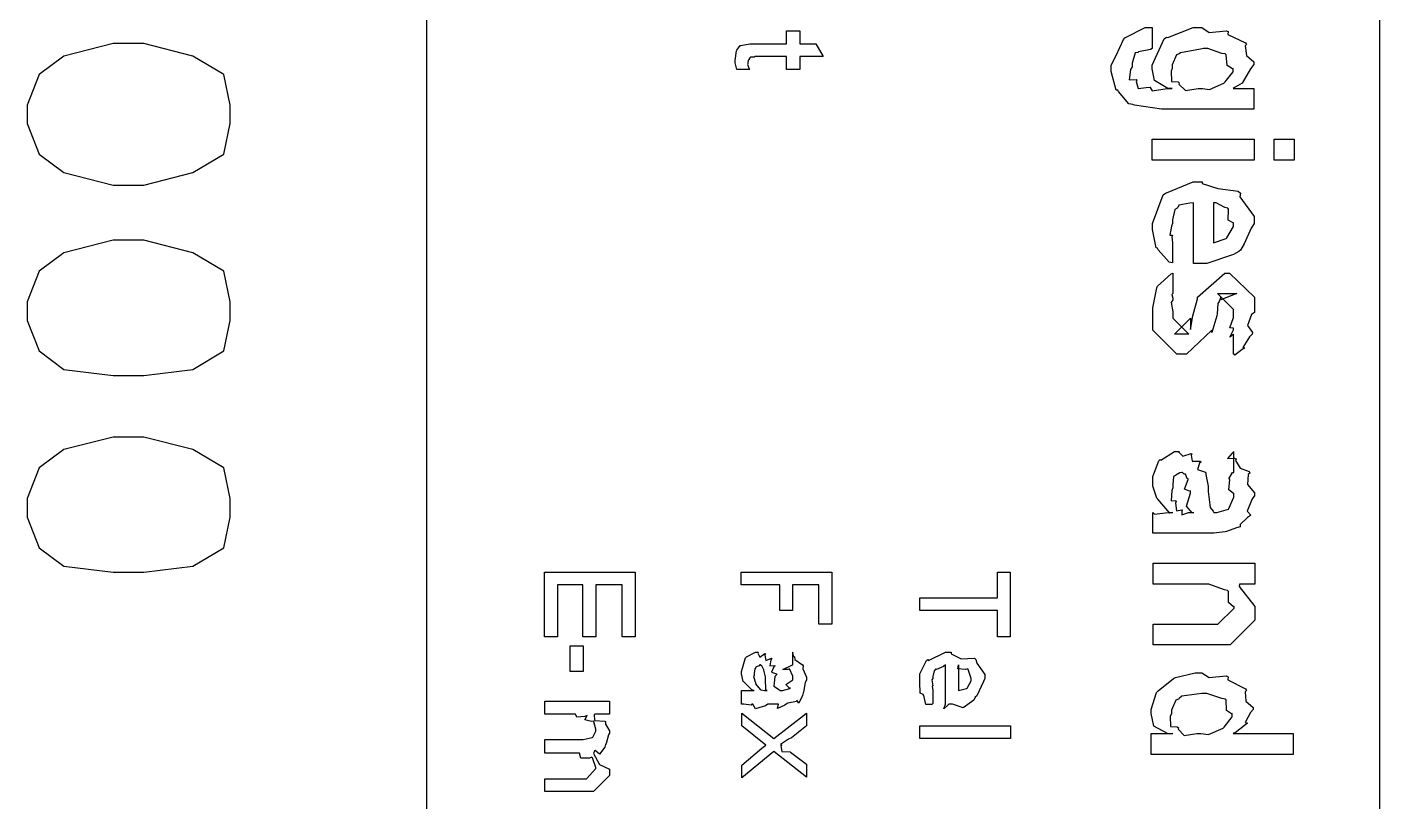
# Model space of a CAD drawing. Extents: x 0.2 to 11.6, y 0.3 to 16.2.
# Drawn here: x 1.5117 to 1.8783, y 1.2477 to 1.4578 of the extents above; entities that cross this region are included whole.
import ezdxf

# ---------------------------------------------------------------- set-up
doc = ezdxf.new("R2010")
doc.units = 0
doc.header["$MEASUREMENT"] = 0

msp = doc.modelspace()

# ---------------------------------------------------------------- linework, layer by layer
at = {"color": 0}
for p, q in [((1.62001, 0.531685), (1.62001, 4.18001)), ((1.87831, 0.513346), (1.87831, 4.18001)), ((1.71744, 1.45329), (1.71744, 1.45676)), ((1.71744, 1.45676), (1.72114, 1.45676)), ((1.72114, 1.45676), (1.72114, 1.45329)), ((1.80919, 1.45486), (1.81472, 1.45768)), ((1.81472, 1.45768), (1.81657, 1.45768)), ((1.81657, 1.45768), (1.81657, 1.45204)), ((1.81657, 1.45768), (1.81657, 1.45768)), ((1.82081, 1.45503), (1.82769, 1.45768)), ((1.82769, 1.45768), (1.83003, 1.45768)), ((1.83003, 1.45768), (1.83003, 1.45768)), ((1.83003, 1.45768), (1.83203, 1.45638)), ((1.83203, 1.45638), (1.83664, 1.45682)), ((1.83664, 1.45682), (1.83718, 1.4566)), ((1.83718, 1.4566), (1.83712, 1.45578)), ((1.83712, 1.45578), (1.84185, 1.4535)), ((1.535, 1.45335), (1.52165, 1.44997)), ((1.54335, 1.45335), (1.535, 1.45335)), ((1.55664, 1.44997), (1.54335, 1.45335)), ((1.70399, 1.45156), (1.70497, 1.45281)), ((1.70497, 1.45281), (1.70508, 1.45285)), ((1.70508, 1.45285), (1.70751, 1.45329)), ((1.70508, 1.45285), (1.70508, 1.45285)), ((1.70751, 1.45329), (1.70833, 1.45329)), ((1.70833, 1.45329), (1.71744, 1.45329)), ((1.72114, 1.45329), (1.72547, 1.45329)), ((1.72547, 1.45329), (1.72743, 1.44982)), ((1.80686, 1.45014), (1.80881, 1.45443)), ((1.80881, 1.45443), (1.80919, 1.45486)), ((1.80919, 1.45486), (1.80919, 1.45486)), ((1.81657, 1.45204), (1.81614, 1.45176)), ((1.81657, 1.44749), (1.81982, 1.45464)), ((1.81982, 1.45464), (1.82047, 1.45508)), ((1.82047, 1.45508), (1.82081, 1.45503)), ((1.83046, 1.45204), (1.82969, 1.45182)), ((1.83171, 1.45204), (1.83046, 1.45204)), ((1.83046, 1.45204), (1.83046, 1.45204)), ((1.8355, 1.45068), (1.83171, 1.45204)), ((1.84218, 1.45313), (1.84179, 1.45275)), ((1.84179, 1.45275), (1.84218, 1.45014)), ((1.84185, 1.4535), (1.84218, 1.45313)), ((1.52165, 1.44997), (1.51497, 1.44499)), ((1.565, 1.44499), (1.55664, 1.44997)), ((1.70356, 1.44874), (1.70389, 1.45139)), ((1.70356, 1.44814), (1.70356, 1.44874)), ((1.70356, 1.44874), (1.70356, 1.44874)), ((1.70389, 1.45139), (1.70399, 1.45156)), ((1.70399, 1.45156), (1.70399, 1.45156)), ((1.70708, 1.44874), (1.70703, 1.44808)), ((1.70725, 1.44894), (1.70708, 1.44874)), ((1.70757, 1.44943), (1.70725, 1.44906)), ((1.70725, 1.44906), (1.70725, 1.44894)), ((1.70768, 1.4496), (1.70757, 1.44943)), ((1.70774, 1.44965), (1.70768, 1.4496)), ((1.70876, 1.44965), (1.70774, 1.44965)), ((1.70899, 1.44982), (1.70876, 1.44965)), ((1.71744, 1.44982), (1.70899, 1.44982)), ((1.71744, 1.44635), (1.71744, 1.44982)), ((1.72743, 1.44982), (1.72114, 1.44982)), ((1.72114, 1.44982), (1.72114, 1.44635)), ((1.8055, 1.44749), (1.80686, 1.45014)), ((1.81201, 1.45079), (1.81114, 1.44803)), ((1.81267, 1.45096), (1.81201, 1.45079)), ((1.81287, 1.45111), (1.81267, 1.45096)), ((1.81614, 1.45176), (1.81287, 1.45111)), ((1.82319, 1.45025), (1.822, 1.44754)), ((1.82394, 1.45053), (1.82319, 1.45025)), ((1.82428, 1.45079), (1.82394, 1.45053)), ((1.82969, 1.45182), (1.82428, 1.45079)), ((1.83632, 1.45053), (1.8355, 1.45068)), ((1.83664, 1.45031), (1.83632, 1.45053)), ((1.83692, 1.44743), (1.83664, 1.45031)), ((1.84218, 1.45014), (1.84412, 1.44835)), ((1.84412, 1.44835), (1.84412, 1.44769)), ((1.51497, 1.44499), (1.51167, 1.43668)), ((1.56668, 1.43668), (1.565, 1.44499)), ((1.70399, 1.44635), (1.70356, 1.44814)), ((1.70746, 1.44635), (1.70399, 1.44635)), ((1.70399, 1.44635), (1.70399, 1.44635)), ((1.70703, 1.44786), (1.70687, 1.44764)), ((1.70687, 1.44764), (1.70736, 1.4465)), ((1.70703, 1.44808), (1.70703, 1.44786)), ((1.70736, 1.4465), (1.70746, 1.44635)), ((1.70746, 1.44635), (1.70746, 1.44635)), ((1.72114, 1.44635), (1.71744, 1.44635)), ((1.8055, 1.44581), (1.8055, 1.44749)), ((1.8055, 1.44749), (1.8055, 1.44749)), ((1.80681, 1.44075), (1.8055, 1.44581)), ((1.81071, 1.44629), (1.81039, 1.44353)), ((1.81114, 1.44704), (1.81071, 1.44629)), ((1.81114, 1.44803), (1.81114, 1.44704)), ((1.81657, 1.44646), (1.81657, 1.44749)), ((1.81657, 1.44749), (1.81657, 1.44749)), ((1.81722, 1.44336), (1.81657, 1.44646)), ((1.822, 1.44661), (1.82172, 1.44586)), ((1.82172, 1.44586), (1.82178, 1.44308)), ((1.822, 1.44754), (1.822, 1.44661)), ((1.83632, 1.44293), (1.83849, 1.44569)), ((1.83832, 1.4465), (1.83692, 1.44743)), ((1.83849, 1.44661), (1.83832, 1.4465)), ((1.83849, 1.44569), (1.83849, 1.44661)), ((1.84326, 1.4465), (1.84099, 1.4426)), ((1.84412, 1.44769), (1.84326, 1.4465)), ((1.81039, 1.44353), (1.81222, 1.44358)), ((1.81222, 1.44358), (1.81244, 1.44336)), ((1.81244, 1.44336), (1.81222, 1.44303)), ((1.81222, 1.44303), (1.81278, 1.44114)), ((1.81278, 1.44114), (1.81569, 1.44151)), ((1.81569, 1.44151), (1.81614, 1.4414)), ((1.81614, 1.4414), (1.81608, 1.4414)), ((1.81608, 1.4414), (1.81657, 1.44049)), ((1.81657, 1.44049), (1.82064, 1.44119)), ((1.82081, 1.44119), (1.81722, 1.44336)), ((1.82064, 1.44119), (1.822, 1.44119)), ((1.822, 1.44119), (1.82081, 1.44119)), ((1.82178, 1.44308), (1.82362, 1.44297)), ((1.82362, 1.44297), (1.82394, 1.44271)), ((1.82394, 1.44271), (1.82383, 1.44237)), ((1.82383, 1.44237), (1.82563, 1.44065)), ((1.82563, 1.44065), (1.82904, 1.44119)), ((1.82904, 1.44119), (1.83024, 1.44119)), ((1.83024, 1.44119), (1.83024, 1.44119)), ((1.83024, 1.44119), (1.83208, 1.44092)), ((1.83208, 1.44092), (1.83599, 1.44265)), ((1.83599, 1.44265), (1.83632, 1.44293)), ((1.83632, 1.44293), (1.83632, 1.44293)), ((1.83908, 1.44151), (1.83849, 1.44119)), ((1.83849, 1.44119), (1.84412, 1.44119)), ((1.84099, 1.4426), (1.83908, 1.44151)), ((1.84412, 1.44119), (1.84412, 1.43554)), ((1.80724, 1.44075), (1.80681, 1.44075)), ((1.80746, 1.44032), (1.80724, 1.44075)), ((1.81022, 1.43696), (1.80746, 1.44032)), ((1.51167, 1.43668), (1.51167, 1.43164)), ((1.56668, 1.43164), (1.56668, 1.43668)), ((1.56668, 1.43668), (1.56668, 1.43668)), ((1.81136, 1.43685), (1.81022, 1.43696)), ((1.81179, 1.43664), (1.81136, 1.43685)), ((1.81907, 1.43554), (1.81179, 1.43664)), ((1.82047, 1.43554), (1.81907, 1.43554)), ((1.84412, 1.43554), (1.82047, 1.43554)), ((1.51167, 1.43164), (1.51497, 1.42333)), ((1.565, 1.42333), (1.56668, 1.43164)), ((1.81662, 1.4274), (1.84418, 1.4274)), ((1.81662, 1.42176), (1.81662, 1.4274)), ((1.81662, 1.4274), (1.81662, 1.4274)), ((1.84418, 1.4274), (1.84418, 1.42176)), ((1.84961, 1.4274), (1.85504, 1.4274)), ((1.84961, 1.42176), (1.84961, 1.4274)), ((1.84961, 1.4274), (1.84961, 1.4274)), ((1.85504, 1.4274), (1.85503, 1.42176)), ((1.51497, 1.42333), (1.52165, 1.41835)), ((1.55664, 1.41835), (1.565, 1.42333)), ((1.84418, 1.42176), (1.81662, 1.42176)), ((1.85503, 1.42176), (1.84961, 1.42176)), ((1.52165, 1.41835), (1.535, 1.41499)), ((1.54335, 1.41499), (1.55664, 1.41835)), ((1.82047, 1.41287), (1.82769, 1.41585)), ((1.82769, 1.41585), (1.83014, 1.41585)), ((1.83014, 1.41585), (1.83014, 1.41542)), ((1.83014, 1.41542), (1.83436, 1.41407)), ((1.535, 1.41499), (1.54335, 1.41499)), ((1.81668, 1.40457), (1.81956, 1.41233)), ((1.81956, 1.41233), (1.82015, 1.41282)), ((1.82015, 1.41282), (1.82047, 1.41287)), ((1.83436, 1.41407), (1.8399, 1.41336)), ((1.8399, 1.41336), (1.84056, 1.41282)), ((1.84056, 1.41282), (1.84033, 1.41183)), ((1.84033, 1.41183), (1.84424, 1.40642)), ((1.82269, 1.40836), (1.8221, 1.40554)), ((1.8234, 1.40869), (1.82269, 1.40836)), ((1.82351, 1.40886), (1.8234, 1.40869)), ((1.82383, 1.4095), (1.82351, 1.40886)), ((1.82676, 1.4101), (1.82383, 1.4095)), ((1.82775, 1.41021), (1.82676, 1.4101)), ((1.82775, 1.39372), (1.82775, 1.41021)), ((1.83317, 1.41021), (1.83317, 1.39936)), ((1.83393, 1.41021), (1.83317, 1.41021)), ((1.83317, 1.41021), (1.83317, 1.41021)), ((1.83626, 1.40886), (1.83393, 1.41021)), ((1.83708, 1.40869), (1.83626, 1.40886)), ((1.83729, 1.40842), (1.83708, 1.40869)), ((1.83718, 1.40549), (1.83729, 1.40842)), ((1.81668, 1.40294), (1.81668, 1.40457)), ((1.81668, 1.40457), (1.81668, 1.40457)), ((1.8221, 1.40457), (1.82183, 1.40386)), ((1.8221, 1.40554), (1.8221, 1.40457)), ((1.83849, 1.40474), (1.83718, 1.40549)), ((1.8386, 1.40478), (1.83849, 1.40474)), ((1.8386, 1.40375), (1.8386, 1.40478)), ((1.84424, 1.40457), (1.84338, 1.40332)), ((1.84424, 1.40642), (1.84424, 1.40457)), ((1.81765, 1.39794), (1.81668, 1.40294)), ((1.82183, 1.40386), (1.8214, 1.40142)), ((1.8214, 1.40142), (1.8221, 1.40136)), ((1.8221, 1.40132), (1.82189, 1.40093)), ((1.82189, 1.40093), (1.8221, 1.39936)), ((1.8221, 1.40136), (1.8221, 1.40132)), ((1.83664, 1.4005), (1.83686, 1.40067)), ((1.83686, 1.40067), (1.8386, 1.40375)), ((1.83686, 1.40067), (1.83686, 1.40067)), ((1.84338, 1.40332), (1.84147, 1.39903)), ((1.535, 1.40001), (1.52165, 1.39665)), ((1.54335, 1.40001), (1.535, 1.40001)), ((1.55664, 1.39665), (1.54335, 1.40001)), ((1.81799, 1.39785), (1.81765, 1.39794)), ((1.81819, 1.3974), (1.81799, 1.39785)), ((1.82118, 1.3941), (1.81819, 1.3974)), ((1.8221, 1.39936), (1.8221, 1.39393)), ((1.8221, 1.39936), (1.8221, 1.39936)), ((1.8221, 1.39936), (1.8221, 1.39936)), ((1.83317, 1.39936), (1.83664, 1.4005)), ((1.83317, 1.39936), (1.83317, 1.39936)), ((1.84011, 1.39697), (1.83865, 1.39615)), ((1.84056, 1.39735), (1.84011, 1.39697)), ((1.84147, 1.39903), (1.84056, 1.39735)), ((1.52165, 1.39665), (1.51497, 1.39165)), ((1.565, 1.39165), (1.55664, 1.39665)), ((1.8221, 1.39393), (1.82118, 1.3941)), ((1.82796, 1.39372), (1.82775, 1.39372)), ((1.82872, 1.39372), (1.82796, 1.39372)), ((1.82904, 1.39372), (1.82872, 1.39372)), ((1.83143, 1.39372), (1.82904, 1.39372)), ((1.83865, 1.39615), (1.83143, 1.39372)), ((1.51497, 1.39165), (1.51167, 1.38336)), ((1.56668, 1.38336), (1.565, 1.39165)), ((1.81803, 1.38758), (1.82172, 1.39094)), ((1.82172, 1.39094), (1.82215, 1.39106)), ((1.82215, 1.39106), (1.82215, 1.38563)), ((1.82215, 1.39106), (1.82215, 1.39106)), ((1.82889, 1.38455), (1.83626, 1.39106)), ((1.83626, 1.39106), (1.83757, 1.39106)), ((1.83757, 1.39106), (1.84429, 1.38455)), ((1.81674, 1.38173), (1.81782, 1.38715)), ((1.81782, 1.38715), (1.81803, 1.38758)), ((1.81803, 1.38758), (1.81803, 1.38758)), ((1.51167, 1.38336), (1.51167, 1.37831)), ((1.56668, 1.37831), (1.56668, 1.38336)), ((1.56668, 1.38336), (1.56668, 1.38336)), ((1.82215, 1.3839), (1.82172, 1.38314)), ((1.82172, 1.38314), (1.82215, 1.38064)), ((1.82215, 1.38563), (1.82194, 1.38536)), ((1.82194, 1.38536), (1.82215, 1.38428)), ((1.82215, 1.38428), (1.82215, 1.3839)), ((1.82758, 1.37956), (1.82889, 1.38411)), ((1.82889, 1.38411), (1.82889, 1.38455)), ((1.83436, 1.38287), (1.83421, 1.3801)), ((1.83865, 1.38129), (1.83431, 1.38563)), ((1.83431, 1.38563), (1.83649, 1.38563)), ((1.83475, 1.38346), (1.83436, 1.38287)), ((1.83518, 1.38455), (1.83475, 1.38346)), ((1.83951, 1.38563), (1.83518, 1.3839)), ((1.83518, 1.3839), (1.83518, 1.38455)), ((1.83649, 1.38563), (1.83951, 1.38563)), ((1.84429, 1.38455), (1.84429, 1.38042)), ((1.81674, 1.37978), (1.81674, 1.38173)), ((1.81674, 1.37565), (1.81674, 1.37978)), ((1.82215, 1.38064), (1.82215, 1.37978)), ((1.82215, 1.37978), (1.82215, 1.37891)), ((1.82215, 1.37891), (1.8265, 1.37457)), ((1.8226, 1.37457), (1.82693, 1.3789)), ((1.82693, 1.37587), (1.82758, 1.37956)), ((1.82693, 1.3789), (1.82693, 1.37587)), ((1.8341, 1.37956), (1.83279, 1.375)), ((1.83421, 1.3801), (1.8341, 1.37956)), ((1.83763, 1.3763), (1.83865, 1.37907)), ((1.83865, 1.37999), (1.83865, 1.38129)), ((1.83865, 1.37907), (1.83865, 1.37999)), ((1.84353, 1.37993), (1.84239, 1.37695)), ((1.84429, 1.38042), (1.84353, 1.37993)), ((1.51167, 1.37831), (1.51497, 1.37001)), ((1.565, 1.37001), (1.56668, 1.37831)), ((1.82324, 1.36914), (1.81674, 1.37565)), ((1.83279, 1.37565), (1.82585, 1.36914)), ((1.83279, 1.375), (1.83279, 1.37565)), ((1.83854, 1.37619), (1.83763, 1.3763)), ((1.83763, 1.37375), (1.83865, 1.37571)), ((1.83865, 1.3763), (1.83854, 1.37619)), ((1.83865, 1.37571), (1.83865, 1.3763)), ((1.84239, 1.37695), (1.84375, 1.375)), ((1.84375, 1.375), (1.84364, 1.37457)), ((1.82497, 1.37457), (1.8226, 1.37457)), ((1.8265, 1.37457), (1.82497, 1.37457)), ((1.83843, 1.37435), (1.83763, 1.37375)), ((1.83865, 1.37457), (1.83843, 1.37435)), ((1.83865, 1.36914), (1.83865, 1.37457)), ((1.84293, 1.37381), (1.84119, 1.37098)), ((1.84364, 1.37457), (1.84293, 1.37381)), ((1.51497, 1.37001), (1.52165, 1.36502)), ((1.55664, 1.36502), (1.565, 1.37001)), ((1.82542, 1.36914), (1.82324, 1.36914)), ((1.82585, 1.36914), (1.82542, 1.36914)), ((1.83871, 1.36919), (1.83865, 1.36914)), ((1.83897, 1.36887), (1.83871, 1.36919)), ((1.84099, 1.37039), (1.83897, 1.36887)), ((1.84169, 1.37088), (1.84099, 1.37039)), ((1.84119, 1.37098), (1.84169, 1.37088)), ((1.84169, 1.37088), (1.84169, 1.37088)), ((1.52165, 1.36502), (1.535, 1.36334)), ((1.54335, 1.36334), (1.55664, 1.36502)), ((1.535, 1.36334), (1.54335, 1.36334)), ((1.535, 1.34668), (1.52165, 1.34332)), ((1.54335, 1.34668), (1.535, 1.34668)), ((1.55664, 1.34332), (1.54335, 1.34668)), ((1.52165, 1.34332), (1.51497, 1.33832)), ((1.565, 1.33832), (1.55664, 1.34332)), ((1.8189, 1.34038), (1.82264, 1.34272)), ((1.82264, 1.34272), (1.82394, 1.34272)), ((1.82394, 1.34272), (1.82383, 1.34255)), ((1.82383, 1.34255), (1.82488, 1.34152)), ((1.82488, 1.34152), (1.82715, 1.34218)), ((1.82715, 1.34218), (1.82742, 1.34207)), ((1.82742, 1.34207), (1.82715, 1.3418)), ((1.83822, 1.34234), (1.83697, 1.34087)), ((1.83871, 1.34272), (1.83822, 1.34234)), ((1.83871, 1.33707), (1.83871, 1.34272)), ((1.51497, 1.33832), (1.51167, 1.33002)), ((1.56668, 1.33002), (1.565, 1.33832)), ((1.81679, 1.33599), (1.81842, 1.34022)), ((1.81842, 1.34022), (1.81874, 1.34055)), ((1.81874, 1.34055), (1.8189, 1.34038)), ((1.82715, 1.3418), (1.82742, 1.34017)), ((1.82742, 1.34017), (1.82964, 1.34011)), ((1.82937, 1.33963), (1.82889, 1.33783)), ((1.82981, 1.3399), (1.82937, 1.33963)), ((1.82964, 1.34011), (1.82981, 1.3399)), ((1.83697, 1.34087), (1.83892, 1.34098)), ((1.83892, 1.34098), (1.83936, 1.34077)), ((1.83936, 1.34077), (1.83914, 1.34033)), ((1.83914, 1.34033), (1.84039, 1.33827)), ((1.84039, 1.33827), (1.84283, 1.33729)), ((1.81679, 1.33447), (1.81679, 1.33599)), ((1.82237, 1.33599), (1.82221, 1.33371)), ((1.82286, 1.33621), (1.82237, 1.33599)), ((1.82297, 1.33637), (1.82286, 1.33621)), ((1.82411, 1.33697), (1.82297, 1.33637)), ((1.8246, 1.33708), (1.82411, 1.33697)), ((1.82476, 1.33708), (1.8246, 1.33708)), ((1.82525, 1.33664), (1.82476, 1.33708)), ((1.82547, 1.33664), (1.82525, 1.33664)), ((1.82531, 1.33257), (1.82633, 1.33518)), ((1.82557, 1.33659), (1.82547, 1.33664)), ((1.82607, 1.33539), (1.82557, 1.33659)), ((1.82633, 1.33534), (1.82607, 1.33539)), ((1.82633, 1.33518), (1.82633, 1.33534)), ((1.82889, 1.33783), (1.831, 1.33718)), ((1.831, 1.33718), (1.83111, 1.33686)), ((1.83111, 1.33686), (1.83111, 1.33648)), ((1.83111, 1.33648), (1.83171, 1.33382)), ((1.83735, 1.33236), (1.83763, 1.33512)), ((1.8374, 1.33534), (1.83832, 1.33702)), ((1.83763, 1.33512), (1.8374, 1.33534)), ((1.8374, 1.33534), (1.8374, 1.33534)), ((1.83832, 1.33702), (1.83871, 1.33707)), ((1.84256, 1.33653), (1.84244, 1.33377)), ((1.84304, 1.33686), (1.84256, 1.33653)), ((1.84283, 1.33729), (1.84304, 1.33686)), ((1.81679, 1.33339), (1.81679, 1.33447)), ((1.81787, 1.33013), (1.81679, 1.33339)), ((1.82194, 1.33214), (1.82172, 1.32942)), ((1.82221, 1.33295), (1.82194, 1.33214)), ((1.82221, 1.33371), (1.82221, 1.33295)), ((1.82671, 1.33197), (1.82531, 1.33257)), ((1.8259, 1.32796), (1.82699, 1.33143)), ((1.82699, 1.33208), (1.82671, 1.33197)), ((1.82699, 1.33143), (1.82699, 1.33208)), ((1.83171, 1.33382), (1.83176, 1.33339)), ((1.83176, 1.33339), (1.83176, 1.33192)), ((1.83176, 1.33192), (1.83231, 1.32753)), ((1.8386, 1.33138), (1.83735, 1.33236)), ((1.83871, 1.33143), (1.8386, 1.33138)), ((1.83871, 1.3304), (1.83871, 1.33143)), ((1.84244, 1.33377), (1.84435, 1.33154)), ((1.84435, 1.33154), (1.84435, 1.33078)), ((1.51167, 1.33002), (1.51167, 1.32498)), ((1.56668, 1.32498), (1.56668, 1.33002)), ((1.56668, 1.33002), (1.56668, 1.33002)), ((1.81808, 1.32981), (1.81787, 1.33013)), ((1.81787, 1.33013), (1.81787, 1.33013)), ((1.82135, 1.32606), (1.81808, 1.32981)), ((1.82172, 1.32942), (1.82297, 1.32948)), ((1.82308, 1.32926), (1.82286, 1.32872)), ((1.82286, 1.32872), (1.82314, 1.32671)), ((1.82297, 1.32948), (1.82308, 1.32926)), ((1.82742, 1.32617), (1.8259, 1.32796)), ((1.83231, 1.32753), (1.83311, 1.32661)), ((1.83724, 1.32715), (1.8374, 1.32731)), ((1.8374, 1.32731), (1.83871, 1.3304)), ((1.8374, 1.32731), (1.8374, 1.32731)), ((1.84364, 1.32991), (1.84233, 1.32655)), ((1.84435, 1.33078), (1.84364, 1.32991)), ((1.51167, 1.32498), (1.51497, 1.31668)), ((1.565, 1.31668), (1.56668, 1.32498)), ((1.81679, 1.32058), (1.81679, 1.32623)), ((1.81679, 1.32623), (1.81717, 1.32574)), ((1.81717, 1.32574), (1.8209, 1.32622)), ((1.8209, 1.32622), (1.82221, 1.32623)), ((1.82221, 1.32623), (1.82135, 1.32606)), ((1.82221, 1.32623), (1.82221, 1.32623)), ((1.82314, 1.32671), (1.82465, 1.32698)), ((1.82482, 1.32688), (1.8246, 1.32671)), ((1.8246, 1.32671), (1.82465, 1.32557)), ((1.82465, 1.32698), (1.82482, 1.32688)), ((1.82465, 1.32557), (1.82639, 1.32623)), ((1.82639, 1.32623), (1.82699, 1.32622)), ((1.82699, 1.32622), (1.82785, 1.32622)), ((1.82785, 1.32622), (1.82742, 1.32617)), ((1.82785, 1.32622), (1.82785, 1.32622)), ((1.83311, 1.32661), (1.83328, 1.32623)), ((1.83328, 1.32623), (1.83328, 1.32623)), ((1.83328, 1.32623), (1.83393, 1.32623)), ((1.83393, 1.32623), (1.83415, 1.32623)), ((1.83415, 1.32623), (1.83724, 1.32715)), ((1.83415, 1.32623), (1.83415, 1.32623)), ((1.84244, 1.32487), (1.84039, 1.32292)), ((1.84233, 1.32655), (1.84332, 1.32552)), ((1.84326, 1.32536), (1.84244, 1.32487)), ((1.84332, 1.32552), (1.84326, 1.32536)), ((1.81771, 1.32058), (1.81679, 1.32058)), ((1.82053, 1.32058), (1.81771, 1.32058)), ((1.82135, 1.32058), (1.82053, 1.32058)), ((1.82264, 1.32058), (1.82135, 1.32058)), ((1.82656, 1.32058), (1.82264, 1.32058)), ((1.82829, 1.32058), (1.82656, 1.32058)), ((1.83263, 1.32058), (1.82829, 1.32058)), ((1.83333, 1.32058), (1.83263, 1.32058)), ((1.83556, 1.32091), (1.83333, 1.32058)), ((1.83632, 1.32102), (1.83556, 1.32091)), ((1.83669, 1.32107), (1.83632, 1.32102)), ((1.8394, 1.32205), (1.83669, 1.32107)), ((1.84044, 1.32232), (1.8394, 1.32205)), ((1.84039, 1.32292), (1.84044, 1.32237)), ((1.84044, 1.32237), (1.84044, 1.32232)), ((1.51497, 1.31668), (1.52165, 1.31169)), ((1.55664, 1.31169), (1.565, 1.31668)), ((1.52165, 1.31169), (1.535, 1.31)), ((1.535, 1.31), (1.54335, 1.31)), ((1.54335, 1.31), (1.55664, 1.31169)), ((1.65192, 1.31006), (1.67643, 1.31006)), ((1.65192, 1.29248), (1.65192, 1.31006)), ((1.65192, 1.31006), (1.65192, 1.31006)), ((1.67643, 1.31006), (1.67643, 1.29248)), ((1.70524, 1.31006), (1.72976, 1.31006)), ((1.70524, 1.30659), (1.70524, 1.31006)), ((1.70524, 1.31006), (1.70524, 1.31006)), ((1.72976, 1.31006), (1.72976, 1.29595)), ((1.77463, 1.30311), (1.77463, 1.31006)), ((1.77463, 1.31006), (1.7781, 1.31006)), ((1.7781, 1.31006), (1.7781, 1.29248)), ((1.81685, 1.31245), (1.8444, 1.31245)), ((1.81685, 1.3068), (1.81685, 1.31245)), ((1.81685, 1.31245), (1.81685, 1.31245)), ((1.8444, 1.31245), (1.8444, 1.3068)), ((1.66233, 1.30659), (1.65539, 1.30659)), ((1.65539, 1.30659), (1.65539, 1.29248)), ((1.66233, 1.29248), (1.66233, 1.30659)), ((1.67296, 1.30659), (1.66581, 1.30659)), ((1.66581, 1.30659), (1.66581, 1.29248)), ((1.67296, 1.29248), (1.67296, 1.30659)), ((1.71565, 1.30659), (1.70524, 1.30659)), ((1.71565, 1.29964), (1.71565, 1.30659)), ((1.72629, 1.30659), (1.71913, 1.30659)), ((1.71913, 1.30659), (1.71913, 1.29964)), ((1.72629, 1.29595), (1.72629, 1.30659)), ((1.83051, 1.3068), (1.81685, 1.3068)), ((1.83192, 1.3068), (1.83051, 1.3068)), ((1.83621, 1.30528), (1.83192, 1.3068)), ((1.83703, 1.30507), (1.83621, 1.30528)), ((1.84028, 1.3068), (1.84017, 1.30615)), ((1.84017, 1.30615), (1.8444, 1.30078)), ((1.8444, 1.3068), (1.84028, 1.3068)), ((1.75358, 1.30311), (1.77463, 1.30311)), ((1.75358, 1.29964), (1.75358, 1.30311)), ((1.75358, 1.30311), (1.75358, 1.30311)), ((1.83729, 1.30479), (1.83703, 1.30507)), ((1.83729, 1.30181), (1.83729, 1.30479)), ((1.8386, 1.30067), (1.83729, 1.30181)), ((1.71913, 1.29964), (1.71565, 1.29964)), ((1.77463, 1.29964), (1.75358, 1.29964)), ((1.77463, 1.29248), (1.77463, 1.29964)), ((1.83442, 1.29595), (1.83876, 1.30029)), ((1.83876, 1.30072), (1.8386, 1.30067)), ((1.83876, 1.30029), (1.83876, 1.30072)), ((1.8444, 1.30078), (1.8444, 1.29899)), ((1.8444, 1.29899), (1.8444, 1.29704)), ((1.72976, 1.29595), (1.72629, 1.29595)), ((1.81685, 1.29031), (1.81685, 1.29595)), ((1.81685, 1.29595), (1.83203, 1.29595)), ((1.83203, 1.29595), (1.83442, 1.29595)), ((1.8444, 1.29704), (1.83768, 1.29031)), ((1.65539, 1.29248), (1.65192, 1.29248)), ((1.66581, 1.29248), (1.66233, 1.29248)), ((1.67643, 1.29248), (1.67296, 1.29248)), ((1.7781, 1.29248), (1.77463, 1.29248)), ((1.6589, 1.29009), (1.66238, 1.29009)), ((1.6589, 1.28315), (1.6589, 1.29009)), ((1.6589, 1.29009), (1.6589, 1.29009)), ((1.66238, 1.29009), (1.66238, 1.28315)), ((1.70638, 1.28684), (1.7066, 1.28706)), ((1.7066, 1.28706), (1.70904, 1.28836)), ((1.7066, 1.28706), (1.7066, 1.28706)), ((1.70904, 1.28836), (1.70985, 1.28836)), ((1.70985, 1.28836), (1.70975, 1.28809)), ((1.70975, 1.28809), (1.71029, 1.287)), ((1.71029, 1.287), (1.71164, 1.28803)), ((1.71164, 1.28803), (1.71181, 1.28792)), ((1.71181, 1.28792), (1.71164, 1.28754)), ((1.71164, 1.28754), (1.71192, 1.28608)), ((1.71918, 1.28836), (1.71913, 1.28809)), ((1.71913, 1.28809), (1.7194, 1.28717)), ((1.71918, 1.28488), (1.71918, 1.28836)), ((1.7194, 1.28717), (1.71963, 1.28706)), ((1.71963, 1.28706), (1.71978, 1.2864)), ((1.75597, 1.28613), (1.76053, 1.28836)), ((1.76053, 1.28836), (1.7621, 1.28836)), ((1.7621, 1.28836), (1.7621, 1.28792)), ((1.7621, 1.28792), (1.76486, 1.28657)), ((1.83333, 1.29031), (1.81685, 1.29031)), ((1.83768, 1.29031), (1.83333, 1.29031)), ((1.70529, 1.28315), (1.70638, 1.28684)), ((1.70893, 1.28386), (1.70876, 1.28255)), ((1.70919, 1.28423), (1.70893, 1.28386)), ((1.70925, 1.28434), (1.70919, 1.28423)), ((1.71007, 1.28467), (1.70925, 1.28434)), ((1.71029, 1.28488), (1.71007, 1.28467)), ((1.71035, 1.28488), (1.71029, 1.28488)), ((1.71067, 1.28467), (1.71035, 1.28488)), ((1.71072, 1.28467), (1.71067, 1.28467)), ((1.71078, 1.28462), (1.71072, 1.28467)), ((1.71138, 1.28358), (1.71078, 1.28462)), ((1.71138, 1.28348), (1.71138, 1.28358)), ((1.71138, 1.28358), (1.71138, 1.28358)), ((1.71175, 1.28163), (1.71138, 1.28348)), ((1.71192, 1.28608), (1.71343, 1.28673)), ((1.71326, 1.28624), (1.713, 1.28467)), ((1.713, 1.28467), (1.71436, 1.28478)), ((1.71354, 1.28662), (1.71326, 1.28624)), ((1.71343, 1.28673), (1.71354, 1.28662)), ((1.71403, 1.2844), (1.71343, 1.28293)), ((1.71442, 1.28467), (1.71403, 1.2844)), ((1.71436, 1.28478), (1.71442, 1.28467)), ((1.71653, 1.28369), (1.71892, 1.28483)), ((1.71787, 1.28369), (1.71653, 1.28369)), ((1.71832, 1.2838), (1.71787, 1.28369)), ((1.71843, 1.28369), (1.71832, 1.2838)), ((1.71918, 1.28185), (1.71843, 1.28369)), ((1.71892, 1.28483), (1.71918, 1.28488)), ((1.71978, 1.2864), (1.72185, 1.28494)), ((1.72185, 1.28494), (1.722, 1.28467)), ((1.722, 1.28467), (1.7219, 1.28385)), ((1.7219, 1.28385), (1.72287, 1.28158)), ((1.75364, 1.2825), (1.75543, 1.28608)), ((1.75543, 1.28608), (1.75581, 1.2864)), ((1.75581, 1.2864), (1.75597, 1.28613)), ((1.75754, 1.28331), (1.75711, 1.28174)), ((1.75797, 1.2838), (1.75754, 1.28331)), ((1.75814, 1.28369), (1.75797, 1.2838)), ((1.75797, 1.2838), (1.75797, 1.2838)), ((1.76004, 1.28451), (1.75814, 1.28369)), ((1.76058, 1.28488), (1.76004, 1.28451)), ((1.76058, 1.27425), (1.76058, 1.28488)), ((1.76389, 1.2838), (1.76406, 1.28489)), ((1.766, 1.28364), (1.76389, 1.2838)), ((1.76406, 1.28489), (1.76406, 1.27794)), ((1.76406, 1.28489), (1.76406, 1.28489)), ((1.76406, 1.28489), (1.76406, 1.28489)), ((1.76486, 1.28657), (1.76839, 1.28673)), ((1.76665, 1.2838), (1.766, 1.28364)), ((1.76676, 1.28364), (1.76665, 1.2838)), ((1.76753, 1.2812), (1.76676, 1.28364)), ((1.76839, 1.28673), (1.76882, 1.28641)), ((1.76882, 1.28641), (1.7691, 1.28537)), ((1.7691, 1.28537), (1.77121, 1.28228)), ((1.66238, 1.28315), (1.6589, 1.28315)), ((1.70529, 1.2825), (1.70529, 1.28315)), ((1.70529, 1.28315), (1.70529, 1.28315)), ((1.70578, 1.28038), (1.70529, 1.2825)), ((1.70594, 1.28033), (1.70578, 1.28038)), ((1.70606, 1.28011), (1.70594, 1.28033)), ((1.70811, 1.27816), (1.70606, 1.28011)), ((1.70876, 1.28206), (1.70856, 1.28174)), ((1.70856, 1.28174), (1.7091, 1.28006)), ((1.70876, 1.28255), (1.70876, 1.28206)), ((1.7091, 1.28006), (1.70921, 1.27989)), ((1.70921, 1.27989), (1.7091, 1.27978)), ((1.7091, 1.27978), (1.71039, 1.27827)), ((1.71181, 1.28163), (1.71175, 1.28163)), ((1.71181, 1.2812), (1.71181, 1.28163)), ((1.71186, 1.27805), (1.71181, 1.2812)), ((1.71343, 1.28293), (1.71479, 1.2825)), ((1.71436, 1.28174), (1.71403, 1.27913)), ((1.71485, 1.28228), (1.71436, 1.28174)), ((1.71479, 1.2825), (1.71485, 1.28228)), ((1.71733, 1.27962), (1.71918, 1.28082)), ((1.71821, 1.27865), (1.71733, 1.27962)), ((1.71918, 1.2812), (1.71918, 1.28185)), ((1.71918, 1.28082), (1.71918, 1.2812)), ((1.72254, 1.28017), (1.72211, 1.27751)), ((1.72287, 1.28076), (1.72254, 1.28017)), ((1.72287, 1.28158), (1.72287, 1.28076)), ((1.75364, 1.2812), (1.75364, 1.2825)), ((1.75364, 1.28022), (1.75364, 1.2812)), ((1.75375, 1.27723), (1.75364, 1.28022)), ((1.75711, 1.2812), (1.75689, 1.28087)), ((1.75689, 1.28087), (1.75711, 1.27924)), ((1.75711, 1.28174), (1.75711, 1.2812)), ((1.76644, 1.27859), (1.76753, 1.28054)), ((1.76753, 1.28054), (1.76753, 1.2812)), ((1.76753, 1.2812), (1.76753, 1.2812)), ((1.77089, 1.28044), (1.76904, 1.27653)), ((1.77121, 1.2812), (1.77089, 1.28044)), ((1.77121, 1.28228), (1.77121, 1.2812)), ((1.81819, 1.27789), (1.82232, 1.28125)), ((1.82232, 1.28125), (1.82286, 1.28147)), ((1.82286, 1.28147), (1.82824, 1.28277)), ((1.82286, 1.28147), (1.82286, 1.28147)), ((1.82824, 1.28277), (1.83003, 1.28277)), ((1.83003, 1.28277), (1.83003, 1.28277)), ((1.83003, 1.28277), (1.83203, 1.28147)), ((1.83203, 1.28147), (1.83664, 1.2819)), ((1.83664, 1.2819), (1.83718, 1.28168)), ((1.83718, 1.28168), (1.83712, 1.28087)), ((1.83712, 1.28087), (1.84185, 1.27843)), ((1.70529, 1.27425), (1.70529, 1.27794)), ((1.70529, 1.27794), (1.70617, 1.27794)), ((1.70617, 1.27794), (1.70811, 1.27794)), ((1.70876, 1.27794), (1.70811, 1.27816)), ((1.70811, 1.27794), (1.70876, 1.27794)), ((1.70876, 1.27794), (1.70876, 1.27794)), ((1.71039, 1.27827), (1.7105, 1.27816)), ((1.7105, 1.27816), (1.7105, 1.27816)), ((1.7105, 1.27816), (1.71149, 1.27794)), ((1.71149, 1.27794), (1.71181, 1.27794)), ((1.71181, 1.27794), (1.71224, 1.27794)), ((1.71224, 1.27794), (1.71186, 1.27805)), ((1.71224, 1.27794), (1.71224, 1.27794)), ((1.71403, 1.27913), (1.7156, 1.27816)), ((1.7156, 1.27816), (1.71571, 1.27794)), ((1.71571, 1.27794), (1.71571, 1.27794)), ((1.71571, 1.27794), (1.71636, 1.27794)), ((1.71636, 1.27794), (1.71843, 1.27848)), ((1.71636, 1.27794), (1.71636, 1.27794)), ((1.71636, 1.27794), (1.71636, 1.27794)), ((1.71853, 1.27859), (1.71821, 1.27865)), ((1.71843, 1.27848), (1.71853, 1.27859)), ((1.72179, 1.27658), (1.72086, 1.27452)), ((1.722, 1.27729), (1.72179, 1.27658)), ((1.72211, 1.27751), (1.722, 1.27729)), ((1.7545, 1.27686), (1.75375, 1.27723)), ((1.75467, 1.27658), (1.7545, 1.27686)), ((1.7545, 1.27686), (1.7545, 1.27686)), ((1.75521, 1.27414), (1.75467, 1.27658)), ((1.75711, 1.27924), (1.75694, 1.27913)), ((1.75694, 1.27913), (1.75711, 1.27794)), ((1.75711, 1.27924), (1.75711, 1.27924)), ((1.75711, 1.27794), (1.75711, 1.27447)), ((1.75711, 1.27794), (1.75711, 1.27794)), ((1.75711, 1.27794), (1.75711, 1.27794)), ((1.76406, 1.27794), (1.76628, 1.27848)), ((1.76406, 1.27794), (1.76406, 1.27794)), ((1.76628, 1.27848), (1.76644, 1.27859)), ((1.76644, 1.27859), (1.76644, 1.27859)), ((1.76861, 1.2762), (1.76822, 1.27533)), ((1.76904, 1.27653), (1.76861, 1.2762)), ((1.81635, 1.27279), (1.81776, 1.2774)), ((1.81776, 1.2774), (1.81808, 1.27778)), ((1.81808, 1.27778), (1.81819, 1.27789)), ((1.82465, 1.27642), (1.82394, 1.27583)), ((1.82867, 1.27696), (1.82465, 1.27642)), ((1.83003, 1.27713), (1.82867, 1.27696)), ((1.83137, 1.27713), (1.83003, 1.27713)), ((1.83003, 1.27713), (1.83003, 1.27713)), ((1.83544, 1.27577), (1.83137, 1.27713)), ((1.84218, 1.27799), (1.84174, 1.27762)), ((1.84174, 1.27762), (1.84196, 1.27507)), ((1.84185, 1.27843), (1.84218, 1.27799)), ((1.65196, 1.27507), (1.66954, 1.27507)), ((1.65196, 1.27159), (1.65196, 1.27507)), ((1.65196, 1.27507), (1.65196, 1.27507)), ((1.66954, 1.27507), (1.66954, 1.27159)), ((1.70594, 1.27425), (1.70529, 1.27425)), ((1.7079, 1.27398), (1.70594, 1.27425)), ((1.70811, 1.27425), (1.7079, 1.27398)), ((1.70833, 1.27425), (1.70811, 1.27425)), ((1.70904, 1.273), (1.70833, 1.27425)), ((1.71175, 1.27377), (1.70904, 1.273)), ((1.71246, 1.27425), (1.71175, 1.27377)), ((1.71528, 1.27425), (1.71246, 1.27425)), ((1.71506, 1.27306), (1.71528, 1.27425)), ((1.71707, 1.27403), (1.71506, 1.27306)), ((1.71528, 1.27425), (1.71528, 1.27425)), ((1.71767, 1.27447), (1.71707, 1.27403)), ((1.71787, 1.27452), (1.71767, 1.27447)), ((1.72017, 1.27501), (1.71787, 1.27452)), ((1.72026, 1.27534), (1.72017, 1.27501)), ((1.72086, 1.27452), (1.72026, 1.27534)), ((1.72026, 1.27534), (1.72026, 1.27534)), ((1.75689, 1.2742), (1.75521, 1.27414)), ((1.75711, 1.27447), (1.75689, 1.2742)), ((1.7601, 1.27301), (1.76058, 1.27425)), ((1.76113, 1.27393), (1.7601, 1.27301)), ((1.76058, 1.27425), (1.76058, 1.27425)), ((1.76144, 1.27425), (1.76113, 1.27393)), ((1.76243, 1.27425), (1.76144, 1.27425)), ((1.76535, 1.27327), (1.76243, 1.27425)), ((1.76822, 1.27533), (1.76535, 1.27327)), ((1.81635, 1.2717), (1.81635, 1.27279)), ((1.81635, 1.27279), (1.81635, 1.27279)), ((1.82297, 1.27534), (1.82178, 1.27262)), ((1.82178, 1.27262), (1.82178, 1.2717)), ((1.82374, 1.27561), (1.82297, 1.27534)), ((1.82394, 1.27583), (1.82374, 1.27561)), ((1.83632, 1.27561), (1.83544, 1.27577)), ((1.83664, 1.27539), (1.83632, 1.27561)), ((1.83675, 1.27252), (1.83664, 1.27539)), ((1.83811, 1.27165), (1.83675, 1.27252)), ((1.84196, 1.27507), (1.84392, 1.27338)), ((1.84392, 1.27279), (1.84326, 1.27203)), ((1.84392, 1.27338), (1.84392, 1.27279)), ((1.66021, 1.27159), (1.65196, 1.27159)), ((1.66032, 1.27159), (1.66021, 1.27159)), ((1.66064, 1.27073), (1.66032, 1.27159)), ((1.66282, 1.27094), (1.66064, 1.27073)), ((1.66347, 1.27116), (1.66282, 1.27094)), ((1.66287, 1.26997), (1.66347, 1.27116)), ((1.66465, 1.26959), (1.66287, 1.26997)), ((1.66347, 1.27116), (1.66347, 1.27116)), ((1.66521, 1.26964), (1.66465, 1.26959)), ((1.66531, 1.26948), (1.66521, 1.26964)), ((1.66585, 1.26747), (1.66531, 1.26948)), ((1.66564, 1.27159), (1.66536, 1.27143)), ((1.66536, 1.27143), (1.66547, 1.2698)), ((1.66547, 1.2698), (1.66824, 1.26964)), ((1.66954, 1.27159), (1.66564, 1.27159)), ((1.66824, 1.26964), (1.66846, 1.26942)), ((1.66846, 1.26942), (1.6684, 1.26883)), ((1.6684, 1.26883), (1.66954, 1.26704)), ((1.70535, 1.27186), (1.71403, 1.26492)), ((1.70535, 1.26839), (1.70535, 1.27186)), ((1.70535, 1.27186), (1.70535, 1.27186)), ((1.71403, 1.26492), (1.72293, 1.27186)), ((1.72293, 1.27186), (1.72293, 1.26839)), ((1.81706, 1.26828), (1.81635, 1.2717)), ((1.82178, 1.2717), (1.8215, 1.27094)), ((1.8215, 1.27094), (1.82156, 1.26818)), ((1.8361, 1.26801), (1.83826, 1.27078)), ((1.83826, 1.2717), (1.83811, 1.27165)), ((1.83826, 1.27078), (1.83826, 1.2717)), ((1.84239, 1.2691), (1.84158, 1.26845)), ((1.84326, 1.27203), (1.84179, 1.26926)), ((1.84179, 1.26926), (1.84239, 1.2691)), ((1.84239, 1.2691), (1.84239, 1.2691)), ((1.66238, 1.26465), (1.66482, 1.26519)), ((1.66482, 1.26519), (1.66499, 1.2653)), ((1.66499, 1.2653), (1.66585, 1.26693)), ((1.66499, 1.2653), (1.66499, 1.2653)), ((1.66585, 1.26693), (1.66585, 1.26747)), ((1.66585, 1.26747), (1.66585, 1.26747)), ((1.66922, 1.26595), (1.66862, 1.26356)), ((1.66954, 1.26639), (1.66922, 1.26595)), ((1.66954, 1.26704), (1.66954, 1.26639)), ((1.71186, 1.26318), (1.70535, 1.26839)), ((1.71881, 1.26513), (1.71804, 1.26476)), ((1.72293, 1.26839), (1.71881, 1.26513)), ((1.75364, 1.26839), (1.77815, 1.26839)), ((1.75364, 1.26492), (1.75364, 1.26839)), ((1.75364, 1.26839), (1.75364, 1.26839)), ((1.77815, 1.26492), (1.75364, 1.26492)), ((1.77815, 1.26839), (1.77815, 1.26492)), ((1.81635, 1.26628), (1.82221, 1.26628)), ((1.81635, 1.26063), (1.81635, 1.26628)), ((1.81635, 1.26628), (1.81635, 1.26628)), ((1.82096, 1.26622), (1.81706, 1.26828)), ((1.82221, 1.26628), (1.82096, 1.26622)), ((1.82156, 1.26818), (1.8234, 1.26807)), ((1.8234, 1.26807), (1.82374, 1.2678)), ((1.82374, 1.2678), (1.82362, 1.26747)), ((1.82362, 1.26747), (1.82525, 1.26573)), ((1.82525, 1.26573), (1.82867, 1.26628)), ((1.82867, 1.26628), (1.82981, 1.26628)), ((1.82981, 1.26628), (1.82981, 1.26628)), ((1.82981, 1.26628), (1.83182, 1.266)), ((1.83182, 1.266), (1.83578, 1.26774)), ((1.83578, 1.26774), (1.8361, 1.26801)), ((1.8361, 1.26801), (1.8361, 1.26801)), ((1.8386, 1.26639), (1.83849, 1.26628)), ((1.83849, 1.26628), (1.85476, 1.26628)), ((1.83908, 1.26649), (1.8386, 1.26639)), ((1.84158, 1.26845), (1.83908, 1.26649)), ((1.85476, 1.26628), (1.85476, 1.26063)), ((1.65196, 1.26096), (1.65196, 1.26465)), ((1.65196, 1.26465), (1.66238, 1.26465)), ((1.66238, 1.26465), (1.66238, 1.26465)), ((1.66542, 1.26161), (1.66515, 1.26091)), ((1.66564, 1.26167), (1.66542, 1.26161)), ((1.66678, 1.26074), (1.66564, 1.26167)), ((1.66824, 1.26264), (1.66678, 1.26074)), ((1.66846, 1.26335), (1.66824, 1.26264)), ((1.66862, 1.26356), (1.66846, 1.26335)), ((1.70535, 1.25776), (1.71078, 1.26232)), ((1.71403, 1.26145), (1.70535, 1.25429)), ((1.71078, 1.26232), (1.71186, 1.26318)), ((1.72293, 1.2545), (1.71403, 1.26145)), ((1.71804, 1.26476), (1.71588, 1.26334)), ((1.71588, 1.26334), (1.71619, 1.26318)), ((1.71619, 1.26318), (1.71599, 1.26297)), ((1.71599, 1.26297), (1.71625, 1.26139)), ((1.71619, 1.26318), (1.71619, 1.26318)), ((1.71625, 1.26139), (1.71847, 1.26134)), ((1.71847, 1.26134), (1.71858, 1.26123)), ((1.66129, 1.26096), (1.65196, 1.26096)), ((1.6614, 1.26096), (1.66129, 1.26096)), ((1.66174, 1.2596), (1.6614, 1.26096)), ((1.66411, 1.2596), (1.66174, 1.2596)), ((1.66476, 1.25988), (1.66411, 1.2596)), ((1.66493, 1.25971), (1.66476, 1.25988)), ((1.66585, 1.25705), (1.66493, 1.25971)), ((1.66515, 1.26091), (1.66683, 1.25787)), ((1.66683, 1.25787), (1.66954, 1.25662)), ((1.70535, 1.25429), (1.70535, 1.25776)), ((1.71858, 1.26123), (1.72293, 1.25797)), ((1.72293, 1.25797), (1.72293, 1.2545)), ((1.85476, 1.26063), (1.81635, 1.26063)), ((1.65196, 1.25054), (1.65196, 1.25402)), ((1.65196, 1.25402), (1.66194, 1.25402)), ((1.66194, 1.25402), (1.66325, 1.25402)), ((1.66325, 1.25402), (1.66585, 1.25684)), ((1.66954, 1.25488), (1.66521, 1.25054)), ((1.66585, 1.25684), (1.66585, 1.25705)), ((1.66585, 1.25705), (1.66585, 1.25705)), ((1.66954, 1.25662), (1.66954, 1.25619)), ((1.66954, 1.25619), (1.66954, 1.25488)), ((1.66368, 1.25054), (1.65196, 1.25054)), ((1.66521, 1.25054), (1.66368, 1.25054))]:
    msp.add_line(p, q, dxfattribs=at)

doc.saveas('drawing.dxf')
